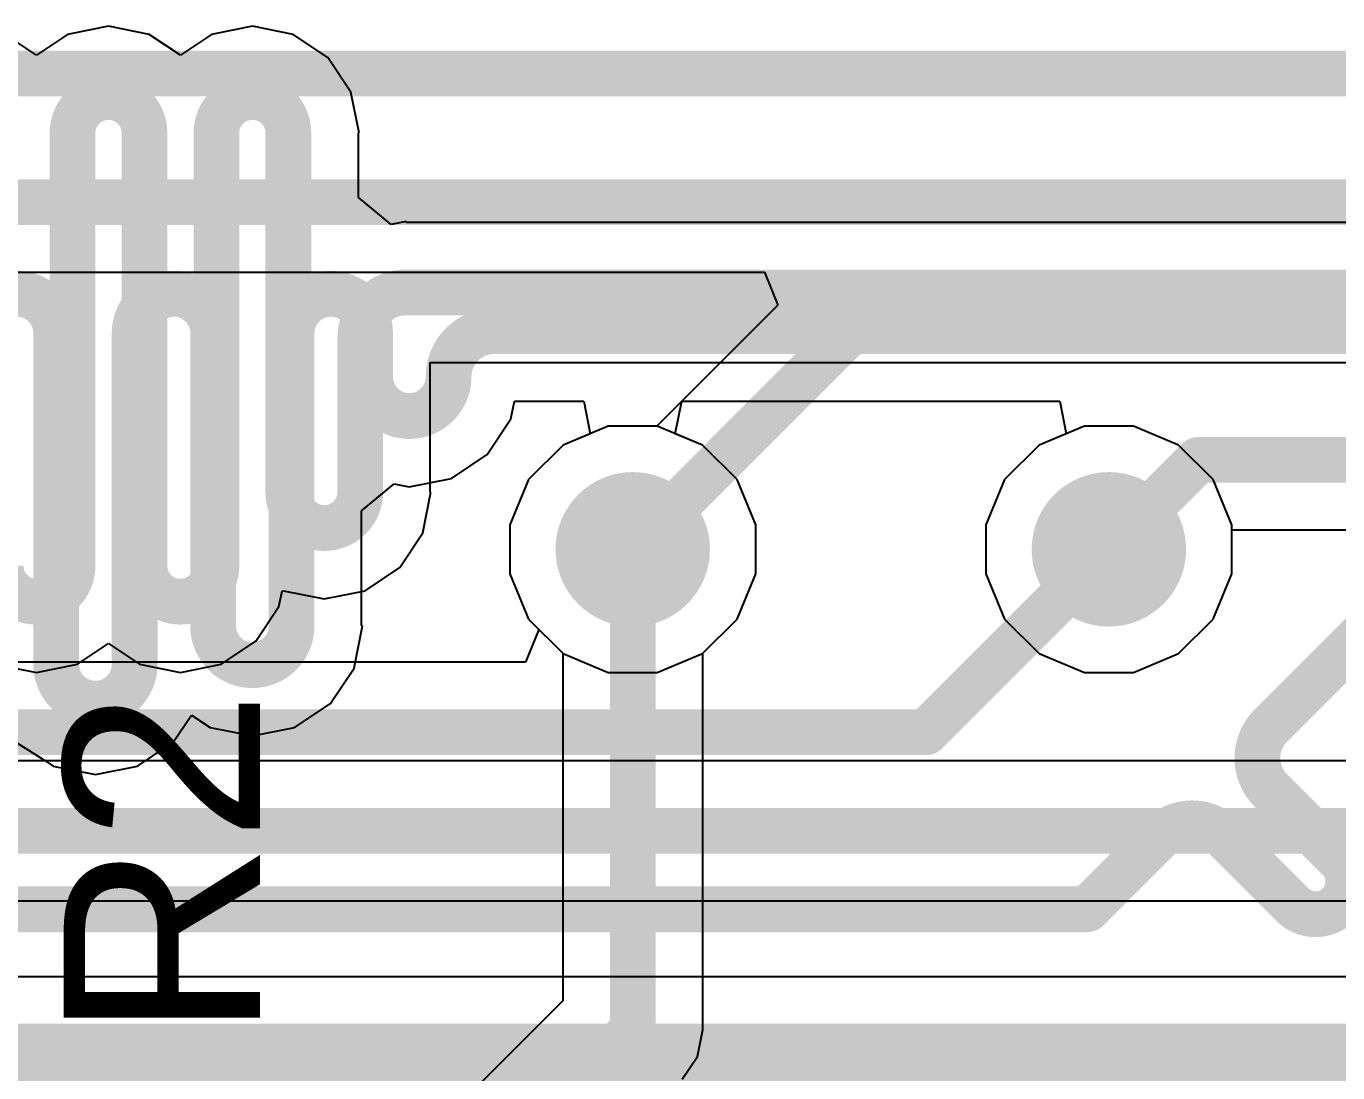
# Model space of a CAD drawing. Header units: inches. Extents: x -3 to 128, y -12 to 41.
# Drawn here: x 86.29 to 91.38, y 12.18 to 16.24 of the extents above; entities that cross this region are included whole.
import ezdxf

# ---------------------------------------------------------------- set-up
doc = ezdxf.new("R2010")
doc.units = ezdxf.units.IN
for name, color, linetype in [('Bottom Layer', 5, 'Continuous'), ('Layer 1', 16, 'Continuous'), ('Layer 2', 76, 'Continuous'), ('Top Layer', 1, 'Continuous'), ('Top Overlay', 2, 'Continuous'), ('Via Holes', 16, 'Continuous')]:
    doc.layers.add(name, color=color, linetype=linetype)
doc.styles.add('Arial', font='', dxfattribs={"height": 0.2})
doc.styles.get('Arial').set_extended_font_data('Arial')

msp = doc.modelspace()

# ---------------------------------------------------------------- hatches: boundary and pattern name
at = {"layer": 'Bottom Layer'}
h = msp.add_hatch(color=5, dxfattribs=at)
edge = h.paths.add_edge_path()
edge.add_arc((88.64529642, 14.21142446), 0.2999994, 0, 360)
h = msp.add_hatch(color=5, dxfattribs=at)
edge = h.paths.add_edge_path()
edge.add_arc((90.49458659999999, 14.21142446), 0.2999994, 0, 360)
at = {"layer": 'Layer 1'}
h = msp.add_hatch(color=16, dxfattribs=at)
edge = h.paths.add_edge_path()
edge.add_arc((88.64529642, 14.21142446), 0.2999994, 0, 360)
h = msp.add_hatch(color=16, dxfattribs=at)
edge = h.paths.add_edge_path()
edge.add_arc((90.49458659999999, 14.21142446), 0.2999994, 0, 360)
at = {"layer": 'Layer 2'}
h = msp.add_hatch(color=76, dxfattribs=at)
edge = h.paths.add_edge_path()
edge.add_arc((88.64529642, 14.21142446), 0.2999994, 0, 360)
h = msp.add_hatch(color=76, dxfattribs=at)
edge = h.paths.add_edge_path()
edge.add_arc((90.49458659999999, 14.21142446), 0.2999994, 0, 360)
at = {"layer": 'Top Layer'}
h = msp.add_hatch(color=1, dxfattribs=at)
edge = h.paths.add_edge_path()
edge.add_arc((88.64529642, 14.21142446), 0.2999994, 0, 360)
h = msp.add_hatch(color=1, dxfattribs=at)
edge = h.paths.add_edge_path()
edge.add_arc((90.49458659999999, 14.21142446), 0.2999994, 0, 360)
at = {"layer": 'Via Holes'}
h = msp.add_hatch(color=7, dxfattribs=at)
edge = h.paths.add_edge_path()
edge.add_arc((88.64529642, 14.21142446), 0.1499997, 0, 360)
h = msp.add_hatch(color=7, dxfattribs=at)
edge = h.paths.add_edge_path()
edge.add_arc((90.49458659999999, 14.21142446), 0.1499997, 0, 360)

# ---------------------------------------------------------------- linework, layer by layer
at = {"layer": 'Bottom Layer'}
for p, q in [((88.55025724, 14.68922386), (88.37464417999999, 14.61648334)), ((88.7403356, 14.68922386), (88.55025724, 14.68922386)), ((88.91594866, 14.61648334), (88.7403356, 14.68922386)), ((90.39954741999999, 14.68922386), (90.22393436, 14.61648334)), ((90.58962577999999, 14.68922386), (90.39954741999999, 14.68922386)), ((90.76523884, 14.61648334), (90.58962577999999, 14.68922386)), ((88.37464417999999, 14.61648334), (88.24023754, 14.4820767)), ((89.05035529999999, 14.4820767), (88.91594866, 14.61648334)), ((90.22393436, 14.61648334), (90.08952771999999, 14.4820767)), ((90.89964548, 14.4820767), (90.76523884, 14.61648334)), ((88.24023754, 14.4820767), (88.16749702, 14.30646364)), ((89.12309582, 14.30646364), (89.05035529999999, 14.4820767)), ((90.08952771999999, 14.4820767), (90.0167872, 14.30646364)), ((90.97238599999999, 14.30646364), (90.89964548, 14.4820767)), ((88.16749702, 14.30646364), (88.16749702, 14.11638528)), ((89.12309582, 14.11638528), (89.12309582, 14.30646364)), ((90.0167872, 14.30646364), (90.0167872, 14.11638528)), ((90.97238599999999, 14.11638528), (90.97238599999999, 14.30646364)), ((88.16749702, 14.11638528), (88.24023754, 13.94077222)), ((89.05035529999999, 13.94077222), (89.12309582, 14.11638528)), ((90.0167872, 14.11638528), (90.08952771999999, 13.94077222)), ((90.89964548, 13.94077222), (90.97238599999999, 14.11638528)), ((88.24023754, 13.94077222), (88.37464417999999, 13.80636558)), ((88.91594866, 13.80636558), (89.05035529999999, 13.94077222)), ((90.08952771999999, 13.94077222), (90.22393436, 13.80636558)), ((90.76523884, 13.80636558), (90.89964548, 13.94077222)), ((88.37464417999999, 13.80636558), (88.55025724, 13.73362506)), ((88.7403356, 13.73362506), (88.91594866, 13.80636558)), ((90.22393436, 13.80636558), (90.39954741999999, 13.73362506)), ((90.58962577999999, 13.73362506), (90.76523884, 13.80636558)), ((88.55025724, 13.73362506), (88.7403356, 13.73362506)), ((90.39954741999999, 13.73362506), (90.58962577999999, 13.73362506))]:
    msp.add_line(p, q, dxfattribs=at)
at = {"layer": 'Layer 1'}
for p, q in [((86.32979939999998, 16.13029032), (86.20896905999999, 16.21102676)), ((86.45062974, 16.21102676), (86.32979939999998, 16.13029032)), ((86.6091994, 16.24256848), (86.45062974, 16.21102676)), ((86.76776905999999, 16.21102676), (86.6091994, 16.24256848)), ((86.88859939999999, 16.13029032), (86.76776905999999, 16.21102676)), ((87.00942974, 16.21102676), (86.88859939999999, 16.13029032)), ((87.1679994, 16.24256848), (87.00942974, 16.21102676)), ((87.32656906, 16.21102676), (87.1679994, 16.24256848)), ((87.46099856, 16.12120474), (87.32656906, 16.21102676)), ((87.55082057999999, 15.98677524), (87.46099856, 16.12120474)), ((87.5823623, 15.82820558), (87.55082057999999, 15.98677524)), ((87.57962418, 15.57711134), (87.57962418, 15.82820558)), ((87.57962418, 15.82820558), (87.5823623, 15.82820558)), ((87.70662671999999, 15.47288244), (87.57962418, 15.57711134)), ((87.76489939999999, 15.484475), (87.70662671999999, 15.47288244)), ((87.76489939999999, 15.48099266), (87.76489939999999, 15.484475)), ((95.85530486, 15.48099266), (87.76489939999999, 15.48099266)), ((87.85902417999999, 14.43372018), (87.85902417999999, 14.9371431)), ((87.85902417999999, 14.9371431), (93.71479098, 14.9371431)), ((88.55025724, 14.68922386), (88.37464417999999, 14.61648334)), ((88.7403356, 14.68922386), (88.55025724, 14.68922386)), ((88.91594866, 14.61648334), (88.7403356, 14.68922386)), ((90.39954741999999, 14.68922386), (90.22393436, 14.61648334)), ((90.58962577999999, 14.68922386), (90.39954741999999, 14.68922386)), ((90.76523884, 14.61648334), (90.58962577999999, 14.68922386)), ((88.37464417999999, 14.61648334), (88.24023754, 14.4820767)), ((89.05035529999999, 14.4820767), (88.91594866, 14.61648334)), ((90.22393436, 14.61648334), (90.08952771999999, 14.4820767)), ((90.89964548, 14.4820767), (90.76523884, 14.61648334)), ((88.24023754, 14.4820767), (88.16749702, 14.30646364)), ((89.12309582, 14.30646364), (89.05035529999999, 14.4820767)), ((90.08952771999999, 14.4820767), (90.0167872, 14.30646364)), ((90.97238599999999, 14.30646364), (90.89964548, 14.4820767)), ((87.83022057999999, 14.27515052), (87.8617623, 14.43372018)), ((87.8617623, 14.43372018), (87.85902417999999, 14.43372018)), ((87.74039855999999, 14.14072102), (87.83022057999999, 14.27515052)), ((88.16749702, 14.30646364), (88.16749702, 14.11638528)), ((89.12309582, 14.11638528), (89.12309582, 14.30646364)), ((90.0167872, 14.30646364), (90.0167872, 14.11638528)), ((90.97238599999999, 14.11638528), (90.97238599999999, 14.30646364)), ((87.60596905999999, 14.050899), (87.74039855999999, 14.14072102)), ((88.16749702, 14.11638528), (88.24023754, 13.94077222)), ((89.05035529999999, 13.94077222), (89.12309582, 14.11638528)), ((90.0167872, 14.11638528), (90.08952771999999, 13.94077222)), ((90.89964548, 13.94077222), (90.97238599999999, 14.11638528)), ((87.27142058, 13.9891643), (87.2832392, 14.04858252)), ((87.2832392, 14.04858252), (87.28883228, 14.050899)), ((87.28883228, 14.050899), (87.4473994, 14.01935728)), ((87.4473994, 14.01935728), (87.60596905999999, 14.050899)), ((87.18159856, 13.8547348), (87.27142058, 13.9891643)), ((88.24023754, 13.94077222), (88.37464417999999, 13.80636558)), ((88.91594866, 13.80636558), (89.05035529999999, 13.94077222)), ((90.08952771999999, 13.94077222), (90.22393436, 13.80636558)), ((90.76523884, 13.80636558), (90.89964548, 13.94077222)), ((86.48836906, 13.76491278), (86.6091994, 13.84564922)), ((86.6091994, 13.84564922), (86.73002973999999, 13.76491278)), ((87.04716906, 13.76491278), (87.18159856, 13.8547348)), ((88.37464417999999, 13.80636558), (88.55025724, 13.73362506)), ((88.7403356, 13.73362506), (88.91594866, 13.80636558)), ((90.22393436, 13.80636558), (90.39954741999999, 13.73362506)), ((90.58962577999999, 13.73362506), (90.76523884, 13.80636558)), ((86.17122974, 13.76491278), (86.32979939999998, 13.73337106)), ((86.32979939999998, 13.73337106), (86.48836906, 13.76491278)), ((86.73002973999999, 13.76491278), (86.88859939999999, 13.73337106)), ((86.88859939999999, 13.73337106), (87.04716906, 13.76491278)), ((88.55025724, 13.73362506), (88.7403356, 13.73362506)), ((90.39954741999999, 13.73362506), (90.58962577999999, 13.73362506)), ((91.68365458, 13.39026532), (72.39649732, 13.39026532)), ((72.30237254, 12.84641576), (97.68769642, 12.84641576)), ((99.88642456, 12.55202976), (71.95483704, 12.55202976))]:
    msp.add_line(p, q, dxfattribs=at)
for points in [[(86.46949939999999, 15.82820558, 0.1778, 0.1778, -0.9999999999999999), (86.7488994, 15.82820558, 0.1778, 0.1778, 0)], [(87.0282994, 15.82820558, 0.1778, 0.1778, -0.9999999999999999), (87.30769939999999, 15.82820558, 0.1778, 0.1778, 0)], [(86.46949939999999, 14.14773396, 0.1778, 0.1778, 0), (86.46949939999999, 15.82820558, 0.1778, 0.1778, 0)], [(86.7488994, 14.14773396, 0.1778, 0.1778, 0), (86.7488994, 15.82820558, 0.1778, 0.1778, 0)], [(87.0282994, 14.14773396, 0.1778, 0.1778, 0), (87.0282994, 15.82820558, 0.1778, 0.1778, 0)], [(87.30769939999999, 14.43372018, 0.1778, 0.1778, 0), (87.30769939999999, 15.82820558, 0.1778, 0.1778, 0)], [(87.5870994, 15.03126788, 0.1778, 0.1778, -0.4142135623730951), (87.76489939999999, 15.20906788, 0.1778, 0.1778, 0)], [(87.76489939999999, 15.20906788, 0.1778, 0.1778, 0), (88.85535441999998, 15.20906788, 0.1778, 0.1778, 0)], [(88.85535441999998, 15.20906788, 0.1778, 0.1778, 0), (97.29876908, 15.20906788, 0.1778, 0.1778, 0)], [(87.5870994, 14.43372018, 0.1778, 0.1778, 0), (87.5870994, 15.03126788, 0.1778, 0.1778, 0)], [(87.5870994, 14.43372018, 0.1778, 0.1778, -0.9999999999999999), (87.30769939999999, 14.43372018, 0.1778, 0.1778, 0)], [(86.46949939999999, 14.14773396, 0.1778, 0.1778, -0.9999999999999999), (86.1900994, 14.14773396, 0.1778, 0.1778, 0)], [(87.0282994, 14.14773396, 0.1778, 0.1778, -0.9999999999999999), (86.7488994, 14.14773396, 0.1778, 0.1778, 0)], [(73.20566004, 13.11834054, 0.1778, 0.1778, 0), (97.68769642, 13.11834054, 0.1778, 0.1778, 0)], [(66.60705754, 12.28010498, 0.1778, 0.1778, 0), (99.99906085999999, 12.28010498, 0.1778, 0.1778, 0)]]:
    msp.add_lwpolyline(points, format="xyseb", dxfattribs=at)
for points in [[(86.42504939999999, 15.82820558, 0.08889999999999999, 0.08889999999999999, 1), (86.51394939999999, 15.82820558, 0.08889999999999999, 0.08889999999999999, 1)], [(86.42504939999999, 15.82820558, 0.08889999999999999, 0.08889999999999999, 1), (86.51394939999999, 15.82820558, 0.08889999999999999, 0.08889999999999999, 1)], [(86.7044494, 15.82820558, 0.08889999999999999, 0.08889999999999999, 1), (86.7933494, 15.82820558, 0.08889999999999999, 0.08889999999999999, 1)], [(86.7044494, 15.82820558, 0.08889999999999999, 0.08889999999999999, 1), (86.7933494, 15.82820558, 0.08889999999999999, 0.08889999999999999, 1)], [(86.9838494, 15.82820558, 0.08889999999999999, 0.08889999999999999, 1), (87.07274939999999, 15.82820558, 0.08889999999999999, 0.08889999999999999, 1)], [(86.9838494, 15.82820558, 0.08889999999999999, 0.08889999999999999, 1), (87.07274939999999, 15.82820558, 0.08889999999999999, 0.08889999999999999, 1)], [(87.26324939999999, 15.82820558, 0.08889999999999999, 0.08889999999999999, 1), (87.3521494, 15.82820558, 0.08889999999999999, 0.08889999999999999, 1)], [(87.26324939999999, 15.82820558, 0.08889999999999999, 0.08889999999999999, 1), (87.3521494, 15.82820558, 0.08889999999999999, 0.08889999999999999, 1)], [(87.72044939999999, 15.20906788, 0.08889999999999999, 0.08889999999999999, 1), (87.80934939999999, 15.20906788, 0.08889999999999999, 0.08889999999999999, 1)], [(87.72044939999999, 15.20906788, 0.08889999999999999, 0.08889999999999999, 1), (87.80934939999999, 15.20906788, 0.08889999999999999, 0.08889999999999999, 1)], [(88.81090441999999, 15.20906788, 0.08889999999999999, 0.08889999999999999, 1), (88.89980442, 15.20906788, 0.08889999999999999, 0.08889999999999999, 1)], [(88.81090441999999, 15.20906788, 0.08889999999999999, 0.08889999999999999, 1), (88.89980442, 15.20906788, 0.08889999999999999, 0.08889999999999999, 1)], [(87.54264939999999, 15.03126788, 0.08889999999999999, 0.08889999999999999, 1), (87.6315494, 15.03126788, 0.08889999999999999, 0.08889999999999999, 1)], [(87.54264939999999, 15.03126788, 0.08889999999999999, 0.08889999999999999, 1), (87.6315494, 15.03126788, 0.08889999999999999, 0.08889999999999999, 1)], [(87.26324939999999, 14.43372018, 0.08889999999999999, 0.08889999999999999, 1), (87.3521494, 14.43372018, 0.08889999999999999, 0.08889999999999999, 1)], [(87.26324939999999, 14.43372018, 0.08889999999999999, 0.08889999999999999, 1), (87.3521494, 14.43372018, 0.08889999999999999, 0.08889999999999999, 1)], [(87.54264939999999, 14.43372018, 0.08889999999999999, 0.08889999999999999, 1), (87.6315494, 14.43372018, 0.08889999999999999, 0.08889999999999999, 1)], [(87.54264939999999, 14.43372018, 0.08889999999999999, 0.08889999999999999, 1), (87.6315494, 14.43372018, 0.08889999999999999, 0.08889999999999999, 1)], [(86.42504939999999, 14.14773396, 0.08889999999999999, 0.08889999999999999, 1), (86.51394939999999, 14.14773396, 0.08889999999999999, 0.08889999999999999, 1)], [(86.42504939999999, 14.14773396, 0.08889999999999999, 0.08889999999999999, 1), (86.51394939999999, 14.14773396, 0.08889999999999999, 0.08889999999999999, 1)], [(86.7044494, 14.14773396, 0.08889999999999999, 0.08889999999999999, 1), (86.7933494, 14.14773396, 0.08889999999999999, 0.08889999999999999, 1)], [(86.7044494, 14.14773396, 0.08889999999999999, 0.08889999999999999, 1), (86.7933494, 14.14773396, 0.08889999999999999, 0.08889999999999999, 1)], [(86.9838494, 14.14773396, 0.08889999999999999, 0.08889999999999999, 1), (87.07274939999999, 14.14773396, 0.08889999999999999, 0.08889999999999999, 1)], [(86.9838494, 14.14773396, 0.08889999999999999, 0.08889999999999999, 1), (87.07274939999999, 14.14773396, 0.08889999999999999, 0.08889999999999999, 1)]]:
    msp.add_lwpolyline(points, format="xyseb", close=True, dxfattribs=at)
at = {"layer": 'Layer 2'}
for p, q in [((75.13159725999999, 15.28714494), (89.15685241999999, 15.28714494)), ((89.15685241999999, 15.28714494), (89.20945581999999, 15.16014494)), ((89.20945581999999, 15.16014494), (88.73853473999999, 14.68922386)), ((88.55025724, 14.68922386), (88.37464417999999, 14.61648334)), ((88.73853473999999, 14.68922386), (88.55025724, 14.68922386)), ((88.37464417999999, 14.61648334), (88.24023754, 14.4820767)), ((88.24023754, 14.4820767), (88.16749702, 14.30646364)), ((88.16749702, 14.30646364), (88.16749702, 14.11638528)), ((88.16749702, 14.11638528), (88.24023754, 13.94077222)), ((88.24023754, 13.94077222), (88.28084452, 13.90016524)), ((88.28084452, 13.90016524), (88.22823858, 13.77316524)), ((88.22823858, 13.77316524), (82.76403817999999, 13.77316524))]:
    msp.add_line(p, q, dxfattribs=at)
for points in [[(74.71752645999999, 16.05906872, 0.1778, 0.1778, 0), (93.31792106, 16.05906872, 0.1778, 0.1778, 0)], [(75.01896096, 15.55906972, 0.1778, 0.1778, 0), (93.59572086, 15.55906972, 0.1778, 0.1778, 0)], [(88.64529642, 14.21142446, 0.1778, 0.1778, 0), (89.49294014, 15.05906818, 0.1778, 0.1778, 0)], [(89.49294014, 15.05906818, 0.1778, 0.1778, 0), (95.04012234, 15.05906818, 0.1778, 0.1778, 0)], [(89.78440259999999, 13.50124046, 0.1778, 0.1778, 0), (90.49458659999999, 14.21142446, 0.1778, 0.1778, 0)], [(91.12339916, 13.5265414, 0.1778, 0.1778, 0), (91.4771983, 13.88034054, 0.1778, 0.1778, 0)], [(91.12339916, 13.27509664, 0.1778, 0.1778, -0.4142076450518962), (91.12339916, 13.5265414, 0.1778, 0.1778, 0)], [(78.73015496, 13.50124046, 0.1778, 0.1778, 0), (89.78440259999999, 13.50124046, 0.1778, 0.1778, 0)], [(91.12339916, 13.27509664, 0.1778, 0.1778, 0), (91.38724927999999, 13.01124652, 0.1778, 0.1778, 0)], [(90.69234845999999, 13.0954907, 0.1778, 0.1778, -0.4142076449921211), (90.94379321999999, 13.0954907, 0.1778, 0.1778, 0)], [(90.4103983, 12.81354054, 0.1778, 0.1778, 0), (90.69234845999999, 13.0954907, 0.1778, 0.1778, 0)], [(90.94379068, 13.09548816, 0.1778, 0.1778, 0), (90.94379321999999, 13.0954907, 0.1778, 0.1778, 0)], [(90.94379321999999, 13.0954907, 0.1778, 0.1778, 0), (91.20764334, 12.83164058, 0.1778, 0.1778, 0)], [(91.38724927999999, 13.01124652, 0.1778, 0.1778, -0.4142135623730951), (91.38724927999999, 12.83164312, 0.1778, 0.1778, 0)], [(74.49750657999999, 12.81354054, 0.1778, 0.1778, 0), (90.23789674, 12.81354054, 0.1778, 0.1778, 0)], [(90.23789674, 12.81354054, 0.1778, 0.1778, 0), (90.4103983, 12.81354054, 0.1778, 0.1778, 0)], [(91.38724674, 12.83164058, 0.1778, 0.1778, -0.4142052780466667), (91.20764588, 12.83164312, 0.1778, 0.1778, 0)], [(91.38724674, 12.83164058, 0.1778, 0.1778, 0), (91.38724927999999, 12.83164312, 0.1778, 0.1778, 0)], [(74.98727953999999, 12.20792326, 0.1778, 0.1778, 0), (91.81917881999999, 12.20792326, 0.1778, 0.1778, 0)]]:
    msp.add_lwpolyline(points, format="xyseb", dxfattribs=at)
for points in [[(89.44849014, 15.05906818, 0.08889999999999999, 0.08889999999999999, 1), (89.53739014, 15.05906818, 0.08889999999999999, 0.08889999999999999, 1)], [(89.44849014, 15.05906818, 0.08889999999999999, 0.08889999999999999, 1), (89.53739014, 15.05906818, 0.08889999999999999, 0.08889999999999999, 1)], [(88.60084642, 14.21142446, 0.08889999999999999, 0.08889999999999999, 1), (88.68974642, 14.21142446, 0.08889999999999999, 0.08889999999999999, 1)], [(90.4501366, 14.21142446, 0.08889999999999999, 0.08889999999999999, 1), (90.53903659999999, 14.21142446, 0.08889999999999999, 0.08889999999999999, 1)], [(91.07894916, 13.5265414, 0.08889999999999999, 0.08889999999999999, 1), (91.16784916, 13.5265414, 0.08889999999999999, 0.08889999999999999, 1)], [(91.07894916, 13.5265414, 0.08889999999999999, 0.08889999999999999, 1), (91.16784916, 13.5265414, 0.08889999999999999, 0.08889999999999999, 1)], [(89.7399526, 13.50124046, 0.08889999999999999, 0.08889999999999999, 1), (89.82885259999999, 13.50124046, 0.08889999999999999, 0.08889999999999999, 1)], [(89.7399526, 13.50124046, 0.08889999999999999, 0.08889999999999999, 1), (89.82885259999999, 13.50124046, 0.08889999999999999, 0.08889999999999999, 1)], [(91.07894916, 13.27509664, 0.08889999999999999, 0.08889999999999999, 1), (91.16784916, 13.27509664, 0.08889999999999999, 0.08889999999999999, 1)], [(91.07894916, 13.27509664, 0.08889999999999999, 0.08889999999999999, 1), (91.16784916, 13.27509664, 0.08889999999999999, 0.08889999999999999, 1)], [(90.64789846, 13.0954907, 0.08889999999999999, 0.08889999999999999, 1), (90.73679845999999, 13.0954907, 0.08889999999999999, 0.08889999999999999, 1)], [(90.64789846, 13.0954907, 0.08889999999999999, 0.08889999999999999, 1), (90.73679845999999, 13.0954907, 0.08889999999999999, 0.08889999999999999, 1)], [(90.89934068, 13.09548816, 0.08889999999999999, 0.08889999999999999, 1), (90.98824068, 13.09548816, 0.08889999999999999, 0.08889999999999999, 1)], [(90.89934321999999, 13.0954907, 0.08889999999999999, 0.08889999999999999, 1), (90.98824321999999, 13.0954907, 0.08889999999999999, 0.08889999999999999, 1)], [(90.89934321999999, 13.0954907, 0.08889999999999999, 0.08889999999999999, 1), (90.98824321999999, 13.0954907, 0.08889999999999999, 0.08889999999999999, 1)], [(90.89934321999999, 13.0954907, 0.08889999999999999, 0.08889999999999999, 1), (90.98824321999999, 13.0954907, 0.08889999999999999, 0.08889999999999999, 1)], [(91.34279928, 13.01124652, 0.08889999999999999, 0.08889999999999999, 1), (91.43169927999999, 13.01124652, 0.08889999999999999, 0.08889999999999999, 1)], [(91.34279928, 13.01124652, 0.08889999999999999, 0.08889999999999999, 1), (91.43169927999999, 13.01124652, 0.08889999999999999, 0.08889999999999999, 1)], [(90.19344674, 12.81354054, 0.08889999999999999, 0.08889999999999999, 1), (90.28234674, 12.81354054, 0.08889999999999999, 0.08889999999999999, 1)], [(90.19344674, 12.81354054, 0.08889999999999999, 0.08889999999999999, 1), (90.28234674, 12.81354054, 0.08889999999999999, 0.08889999999999999, 1)], [(90.36594829999999, 12.81354054, 0.08889999999999999, 0.08889999999999999, 1), (90.4548483, 12.81354054, 0.08889999999999999, 0.08889999999999999, 1)], [(90.36594829999999, 12.81354054, 0.08889999999999999, 0.08889999999999999, 1), (90.4548483, 12.81354054, 0.08889999999999999, 0.08889999999999999, 1)], [(91.16319333999999, 12.83164058, 0.08889999999999999, 0.08889999999999999, 1), (91.25209334, 12.83164058, 0.08889999999999999, 0.08889999999999999, 1)], [(91.16319588, 12.83164312, 0.08889999999999999, 0.08889999999999999, 1), (91.25209588, 12.83164312, 0.08889999999999999, 0.08889999999999999, 1)], [(91.34279674, 12.83164058, 0.08889999999999999, 0.08889999999999999, 1), (91.43169673999999, 12.83164058, 0.08889999999999999, 0.08889999999999999, 1)], [(91.34279674, 12.83164058, 0.08889999999999999, 0.08889999999999999, 1), (91.43169673999999, 12.83164058, 0.08889999999999999, 0.08889999999999999, 1)], [(91.34279928, 12.83164312, 0.08889999999999999, 0.08889999999999999, 1), (91.43169927999999, 12.83164312, 0.08889999999999999, 0.08889999999999999, 1)], [(91.34279928, 12.83164312, 0.08889999999999999, 0.08889999999999999, 1), (91.43169927999999, 12.83164312, 0.08889999999999999, 0.08889999999999999, 1)]]:
    msp.add_lwpolyline(points, format="xyseb", close=True, dxfattribs=at)
at = {"layer": 'Top Layer'}
for p, q in [((88.17239667999999, 14.71771758), (88.18620666, 14.7871434)), ((88.18620666, 14.7871434), (88.45478626, 14.7871434)), ((88.45478626, 14.7871434), (88.4800491, 14.6601434)), ((88.81054374, 14.6601434), (88.83580658, 14.7871434)), ((88.83580658, 14.7871434), (90.30407643999999, 14.7871434)), ((90.30407643999999, 14.7871434), (90.32933928, 14.6601434)), ((88.07976796, 14.57908692), (88.17239667999999, 14.71771758)), ((88.4800491, 14.6601434), (88.37464417999999, 14.61648334)), ((88.91594866, 14.61648334), (88.81054374, 14.6601434)), ((90.32933928, 14.6601434), (90.22393436, 14.61648334)), ((87.9411373, 14.4864582), (88.07976796, 14.57908692)), ((88.37464417999999, 14.61648334), (88.24023754, 14.4820767)), ((89.05035529999999, 14.4820767), (88.91594866, 14.61648334)), ((90.22393436, 14.61648334), (90.08952771999999, 14.4820767)), ((87.77761209999998, 14.45393096), (87.9411373, 14.4864582)), ((88.24023754, 14.4820767), (88.16749702, 14.30646364)), ((89.12309582, 14.30646364), (89.05035529999999, 14.4820767)), ((90.08952771999999, 14.4820767), (90.0167872, 14.30646364)), ((87.59233687999999, 14.36129462), (87.71933942, 14.46552352)), ((87.71933942, 14.46552352), (87.77761209999998, 14.45393096)), ((87.59233687999999, 13.9139549), (87.59233687999999, 14.36129462)), ((88.16749702, 14.30646364), (88.16749702, 14.11638528)), ((89.12309582, 14.11638528), (89.12309582, 14.30646364)), ((90.0167872, 14.30646364), (90.0167872, 14.11638528)), ((90.97238599999999, 14.11638528), (90.97238599999999, 14.28714186)), ((90.97238599999999, 14.28714186), (91.51232395999999, 14.28714186)), ((88.16749702, 14.11638528), (88.24023754, 13.94077222)), ((89.05035529999999, 13.94077222), (89.12309582, 14.11638528)), ((90.0167872, 14.11638528), (90.08952771999999, 13.94077222)), ((90.89964548, 13.94077222), (90.97238599999999, 14.11638528)), ((87.56279667999999, 13.7504297), (87.59532391999998, 13.9139549)), ((87.59532391999998, 13.9139549), (87.59233687999999, 13.9139549)), ((88.24023754, 13.94077222), (88.37337163999999, 13.80763812)), ((88.9172212, 13.80763812), (89.05035529999999, 13.94077222)), ((90.08952771999999, 13.94077222), (90.22393436, 13.80636558)), ((90.76523884, 13.80636558), (90.89964548, 13.94077222)), ((88.37337163999999, 13.80763812), (88.37337163999999, 12.45875334)), ((88.9172212, 12.34613228), (88.9172212, 13.80763812)), ((90.22393436, 13.80636558), (90.39954741999999, 13.73362506)), ((90.58962577999999, 13.73362506), (90.76523884, 13.80636558)), ((87.47016796, 13.61179904), (87.56279667999999, 13.7504297)), ((90.39954741999999, 13.73362506), (90.58962577999999, 13.73362506)), ((87.3315373, 13.51917032), (87.47016796, 13.61179904)), ((86.86056796, 13.46218034), (86.93131457999999, 13.56806278)), ((86.93131457999999, 13.56806278), (87.0044869, 13.51917032)), ((87.0044869, 13.51917032), (87.16801209999998, 13.48664308)), ((87.16801209999998, 13.48664308), (87.3315373, 13.51917032)), ((86.2536121, 13.46049886), (86.35819914, 13.39406516)), ((86.7219373, 13.36955162), (86.86056796, 13.46218034)), ((86.35819914, 13.39406516), (86.3948869, 13.36955162)), ((86.3948869, 13.36955162), (86.5584121, 13.33702438)), ((86.5584121, 13.33702438), (86.7219373, 13.36955162)), ((88.37337163999999, 12.45875334), (87.94688785999999, 12.0322721)), ((88.89652274, 12.24205832), (88.91722374, 12.34611958)), ((88.91722374, 12.34611958), (88.9172212, 12.34613228)), ((88.83757695999999, 12.15383904), (88.89652274, 12.24205832))]:
    msp.add_line(p, q, dxfattribs=at)
for points in [[(77.37003068, 16.05906872, 0.1778, 0.1778, 0), (92.29012276, 16.05906872, 0.1778, 0.1778, 0)], [(79.7267646, 15.55906972, 0.1778, 0.1778, 0), (92.29012276, 15.55906972, 0.1778, 0.1778, 0)], [(86.1012121, 15.05106972, 0.1778, 0.1778, -0.9999999999999999), (86.4060121, 15.05106972, 0.1778, 0.1778, 0)], [(86.7108121, 15.05106972, 0.1778, 0.1778, -0.9999999999999999), (87.0156121, 15.05106972, 0.1778, 0.1778, 0)], [(87.3204121, 15.05106972, 0.1778, 0.1778, -0.9999999999999999), (87.6252121, 15.05106972, 0.1778, 0.1778, 0)], [(86.4060121, 13.7643362, 0.1778, 0.1778, 0), (86.4060121, 15.05106972, 0.1778, 0.1778, 0)], [(86.7108121, 13.7643362, 0.1778, 0.1778, 0), (86.7108121, 15.05106972, 0.1778, 0.1778, 0)], [(87.0156121, 13.9139549, 0.1778, 0.1778, 0), (87.0156121, 15.05106972, 0.1778, 0.1778, 0)], [(87.3204121, 13.9139549, 0.1778, 0.1778, 0), (87.3204121, 15.05106972, 0.1778, 0.1778, 0)], [(87.6252121, 14.88124278, 0.1778, 0.1778, 0), (87.6252121, 15.05106972, 0.1778, 0.1778, 0)], [(87.9300121, 14.88126818, 0.1778, 0.1778, -0.4142135623730951), (88.1078121, 15.05906818, 0.1778, 0.1778, 0)], [(88.1078121, 15.05906818, 0.1778, 0.1778, 0), (88.46002628, 15.05906818, 0.1778, 0.1778, 0)], [(88.46002628, 15.05906818, 0.1778, 0.1778, 0), (92.29012276, 15.05906818, 0.1778, 0.1778, 0)], [(87.9300121, 14.88124278, 0.1778, 0.1778, -0.9999999999999999), (87.6252121, 14.88124278, 0.1778, 0.1778, 0)], [(87.9300121, 14.88124278, 0.1778, 0.1778, 0), (87.9300121, 14.88126818, 0.1778, 0.1778, 0)], [(90.49458659999999, 14.21142446, 0.1778, 0.1778, 0), (90.84222878, 14.55906664, 0.1778, 0.1778, 0)], [(90.84222878, 14.55906664, 0.1778, 0.1778, 0), (92.29012276, 14.55906664, 0.1778, 0.1778, 0)], [(88.64529642, 12.34611958, 0.1778, 0.1778, 0), (88.64529642, 14.21142446, 0.1778, 0.1778, 0)], [(87.3204121, 13.9139549, 0.1778, 0.1778, -0.9999999999999999), (87.0156121, 13.9139549, 0.1778, 0.1778, 0)], [(86.7108121, 13.7643362, 0.1778, 0.1778, -0.9999999999999999), (86.4060121, 13.7643362, 0.1778, 0.1778, 0)], [(88.05952416, 11.76034732, 0.1778, 0.1778, 0), (88.64529642, 12.34611958, 0.1778, 0.1778, 0)]]:
    msp.add_lwpolyline(points, format="xyseb", dxfattribs=at)
for points in [[(86.3615621, 15.05106972, 0.08889999999999999, 0.08889999999999999, 1), (86.4504621, 15.05106972, 0.08889999999999999, 0.08889999999999999, 1)], [(86.3615621, 15.05106972, 0.08889999999999999, 0.08889999999999999, 1), (86.4504621, 15.05106972, 0.08889999999999999, 0.08889999999999999, 1)], [(86.6663621, 15.05106972, 0.08889999999999999, 0.08889999999999999, 1), (86.7552621, 15.05106972, 0.08889999999999999, 0.08889999999999999, 1)], [(86.6663621, 15.05106972, 0.08889999999999999, 0.08889999999999999, 1), (86.7552621, 15.05106972, 0.08889999999999999, 0.08889999999999999, 1)], [(86.9711621, 15.05106972, 0.08889999999999999, 0.08889999999999999, 1), (87.0600621, 15.05106972, 0.08889999999999999, 0.08889999999999999, 1)], [(86.9711621, 15.05106972, 0.08889999999999999, 0.08889999999999999, 1), (87.0600621, 15.05106972, 0.08889999999999999, 0.08889999999999999, 1)], [(87.2759621, 15.05106972, 0.08889999999999999, 0.08889999999999999, 1), (87.3648621, 15.05106972, 0.08889999999999999, 0.08889999999999999, 1)], [(87.2759621, 15.05106972, 0.08889999999999999, 0.08889999999999999, 1), (87.3648621, 15.05106972, 0.08889999999999999, 0.08889999999999999, 1)], [(87.5807621, 15.05106972, 0.08889999999999999, 0.08889999999999999, 1), (87.6696621, 15.05106972, 0.08889999999999999, 0.08889999999999999, 1)], [(87.5807621, 15.05106972, 0.08889999999999999, 0.08889999999999999, 1), (87.6696621, 15.05106972, 0.08889999999999999, 0.08889999999999999, 1)], [(88.06336209999999, 15.05906818, 0.08889999999999999, 0.08889999999999999, 1), (88.1522621, 15.05906818, 0.08889999999999999, 0.08889999999999999, 1)], [(88.06336209999999, 15.05906818, 0.08889999999999999, 0.08889999999999999, 1), (88.1522621, 15.05906818, 0.08889999999999999, 0.08889999999999999, 1)], [(88.41557628, 15.05906818, 0.08889999999999999, 0.08889999999999999, 1), (88.50447627999999, 15.05906818, 0.08889999999999999, 0.08889999999999999, 1)], [(88.41557628, 15.05906818, 0.08889999999999999, 0.08889999999999999, 1), (88.50447627999999, 15.05906818, 0.08889999999999999, 0.08889999999999999, 1)], [(87.5807621, 14.88124278, 0.08889999999999999, 0.08889999999999999, 1), (87.6696621, 14.88124278, 0.08889999999999999, 0.08889999999999999, 1)], [(87.5807621, 14.88124278, 0.08889999999999999, 0.08889999999999999, 1), (87.6696621, 14.88124278, 0.08889999999999999, 0.08889999999999999, 1)], [(87.8855621, 14.88126818, 0.08889999999999999, 0.08889999999999999, 1), (87.9744621, 14.88126818, 0.08889999999999999, 0.08889999999999999, 1)], [(87.8855621, 14.88126818, 0.08889999999999999, 0.08889999999999999, 1), (87.9744621, 14.88126818, 0.08889999999999999, 0.08889999999999999, 1)], [(87.8855621, 14.88124278, 0.08889999999999999, 0.08889999999999999, 1), (87.9744621, 14.88124278, 0.08889999999999999, 0.08889999999999999, 1)], [(87.8855621, 14.88124278, 0.08889999999999999, 0.08889999999999999, 1), (87.9744621, 14.88124278, 0.08889999999999999, 0.08889999999999999, 1)], [(90.79777878, 14.55906664, 0.08889999999999999, 0.08889999999999999, 1), (90.88667878, 14.55906664, 0.08889999999999999, 0.08889999999999999, 1)], [(90.79777878, 14.55906664, 0.08889999999999999, 0.08889999999999999, 1), (90.88667878, 14.55906664, 0.08889999999999999, 0.08889999999999999, 1)], [(88.60084642, 14.21142446, 0.08889999999999999, 0.08889999999999999, 1), (88.68974642, 14.21142446, 0.08889999999999999, 0.08889999999999999, 1)], [(90.4501366, 14.21142446, 0.08889999999999999, 0.08889999999999999, 1), (90.53903659999999, 14.21142446, 0.08889999999999999, 0.08889999999999999, 1)], [(86.9711621, 13.9139549, 0.08889999999999999, 0.08889999999999999, 1), (87.0600621, 13.9139549, 0.08889999999999999, 0.08889999999999999, 1)], [(86.9711621, 13.9139549, 0.08889999999999999, 0.08889999999999999, 1), (87.0600621, 13.9139549, 0.08889999999999999, 0.08889999999999999, 1)], [(87.2759621, 13.9139549, 0.08889999999999999, 0.08889999999999999, 1), (87.3648621, 13.9139549, 0.08889999999999999, 0.08889999999999999, 1)], [(87.2759621, 13.9139549, 0.08889999999999999, 0.08889999999999999, 1), (87.3648621, 13.9139549, 0.08889999999999999, 0.08889999999999999, 1)], [(86.3615621, 13.7643362, 0.08889999999999999, 0.08889999999999999, 1), (86.4504621, 13.7643362, 0.08889999999999999, 0.08889999999999999, 1)], [(86.3615621, 13.7643362, 0.08889999999999999, 0.08889999999999999, 1), (86.4504621, 13.7643362, 0.08889999999999999, 0.08889999999999999, 1)], [(86.6663621, 13.7643362, 0.08889999999999999, 0.08889999999999999, 1), (86.7552621, 13.7643362, 0.08889999999999999, 0.08889999999999999, 1)], [(86.6663621, 13.7643362, 0.08889999999999999, 0.08889999999999999, 1), (86.7552621, 13.7643362, 0.08889999999999999, 0.08889999999999999, 1)], [(88.60084642, 12.34611958, 0.08889999999999999, 0.08889999999999999, 1), (88.68974642, 12.34611958, 0.08889999999999999, 0.08889999999999999, 1)], [(88.60084642, 12.34611958, 0.08889999999999999, 0.08889999999999999, 1), (88.68974642, 12.34611958, 0.08889999999999999, 0.08889999999999999, 1)]]:
    msp.add_lwpolyline(points, format="xyseb", close=True, dxfattribs=at)

# ---------------------------------------------------------------- texts
at = {"layer": 'Top Overlay', "style": 'Arial'}
msp.add_text('R2', height=0.7619999999999999, rotation=90, dxfattribs=at).set_placement((87.19749388, 12.30570564))

doc.saveas('drawing.dxf')
